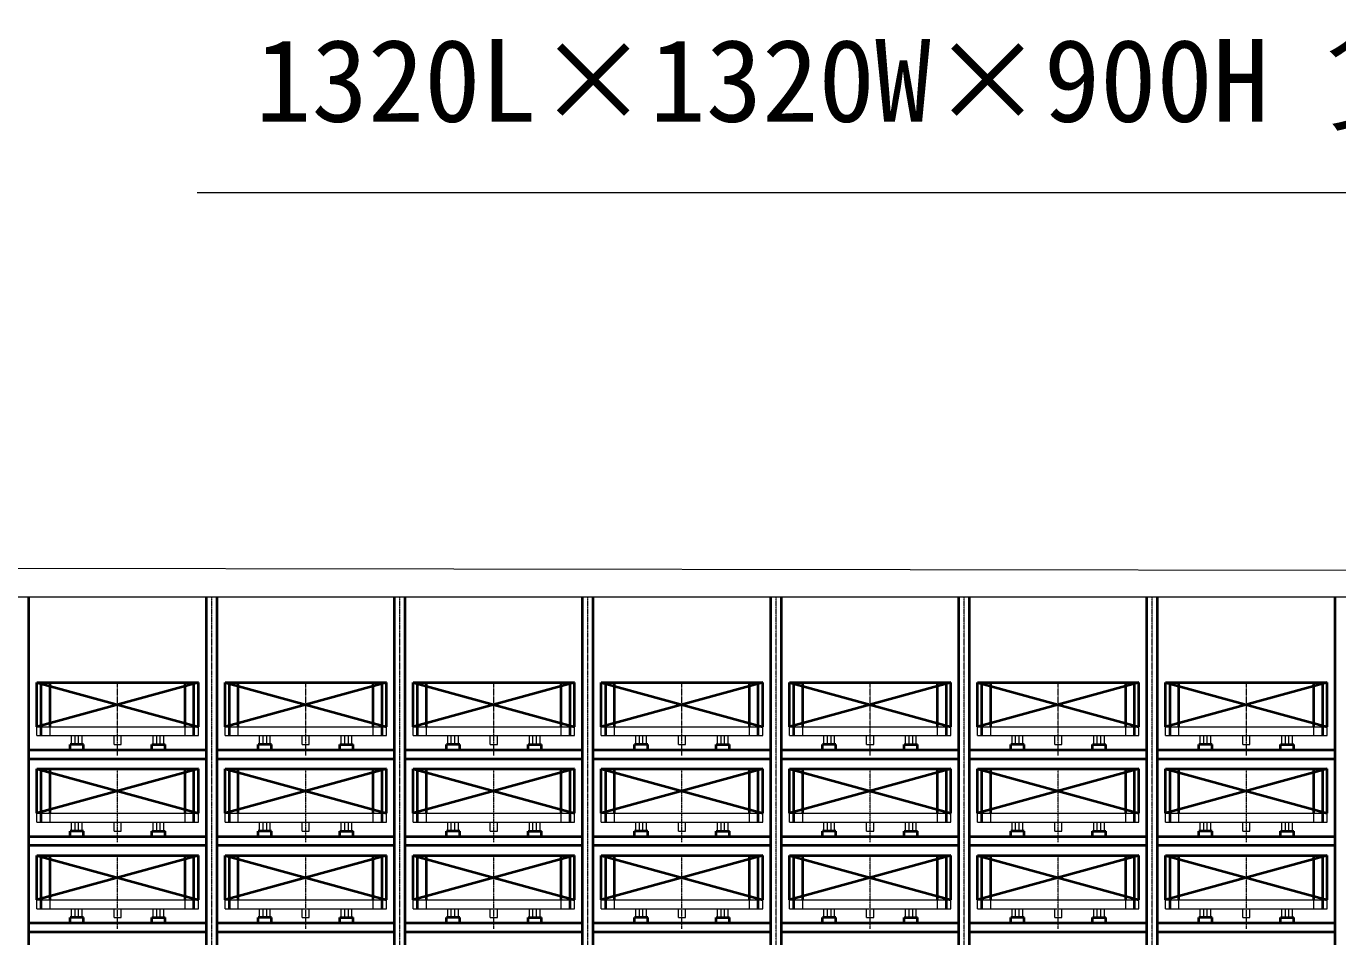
# Model space of a CAD drawing. Header units: millimetres. Extents: x -67280 to 67280, y -47520 to 47520.
# Drawn here: x -28468 to -13688, y 15019 to 25278 of the extents above; entities that cross this region are included whole.
import ezdxf

# ---------------------------------------------------------------- set-up
doc = ezdxf.new("R2010")
doc.units = ezdxf.units.MM
doc.linetypes.add('点画线', pattern=[18, 12, -2, 2, -2])
for name, color, linetype, lineweight in [('ACADCAXA细实线层', 3, 'Continuous', 18), ('EB0', 7, 'Continuous', 35), ('中心线层', 1, '点画线', 18), ('尺寸线层', 4, 'Continuous', 18), ('细实线层', 3, 'Continuous', 18)]:
    doc.layers.add(name, color=color, linetype=linetype, lineweight=lineweight)

msp = doc.modelspace()

# ---------------------------------------------------------------- linework, layer by layer
at = {"layer": 'ACADCAXA细实线层', "color": 2, "linetype": 'Continuous', "lineweight": 18}
for p, q in [((-28347.969, 17384.786), (-26527.969, 17384.786)), ((-26227.969, 17384.786), (-24407.969, 17384.786)), ((-24107.969, 17384.786), (-22287.969, 17384.786)), ((-21987.969, 17384.786), (-20167.969, 17384.786)), ((-19867.969, 17384.786), (-18047.969, 17384.786)), ((-17747.969, 17384.786), (-15927.969, 17384.786)), ((-15627.969, 17384.786), (-13807.969, 17384.786)), ((-28347.969, 17284.786), (-26527.969, 17284.786)), ((-27957.969, 17184.786), (-27957.969, 17284.786)), ((-27957.969, 17184.786), (-27877.969, 17184.786)), ((-27877.969, 17184.786), (-27877.969, 17284.786)), ((-27477.969, 17184.786), (-27477.969, 17284.786)), ((-27477.969, 17184.786), (-27397.969, 17184.786)), ((-27397.969, 17184.786), (-27397.969, 17284.786)), ((-26997.969, 17184.786), (-26997.969, 17284.786)), ((-26997.969, 17184.786), (-26917.969, 17184.786)), ((-26917.969, 17184.786), (-26917.969, 17284.786)), ((-26227.969, 17284.786), (-24407.969, 17284.786)), ((-25837.969, 17184.786), (-25837.969, 17284.786)), ((-25837.969, 17184.786), (-25757.969, 17184.786)), ((-25757.969, 17184.786), (-25757.969, 17284.786)), ((-25357.969, 17184.786), (-25357.969, 17284.786)), ((-25357.969, 17184.786), (-25277.969, 17184.786)), ((-25277.969, 17184.786), (-25277.969, 17284.786)), ((-24877.969, 17184.786), (-24877.969, 17284.786)), ((-24877.969, 17184.786), (-24797.969, 17184.786)), ((-24797.969, 17184.786), (-24797.969, 17284.786)), ((-24107.969, 17284.786), (-22287.969, 17284.786)), ((-23717.969, 17184.786), (-23717.969, 17284.786)), ((-23717.969, 17184.786), (-23637.969, 17184.786)), ((-23637.969, 17184.786), (-23637.969, 17284.786)), ((-23237.969, 17184.786), (-23237.969, 17284.786)), ((-23237.969, 17184.786), (-23157.969, 17184.786)), ((-23157.969, 17184.786), (-23157.969, 17284.786)), ((-22757.969, 17184.786), (-22757.969, 17284.786)), ((-22757.969, 17184.786), (-22677.969, 17184.786)), ((-22677.969, 17184.786), (-22677.969, 17284.786)), ((-21987.969, 17284.786), (-20167.969, 17284.786)), ((-21597.969, 17184.786), (-21597.969, 17284.786)), ((-21597.969, 17184.786), (-21517.969, 17184.786)), ((-21517.969, 17184.786), (-21517.969, 17284.786)), ((-21117.969, 17184.786), (-21117.969, 17284.786)), ((-21117.969, 17184.786), (-21037.969, 17184.786)), ((-21037.969, 17184.786), (-21037.969, 17284.786)), ((-20637.969, 17184.786), (-20637.969, 17284.786)), ((-20637.969, 17184.786), (-20557.969, 17184.786)), ((-20557.969, 17184.786), (-20557.969, 17284.786)), ((-19867.969, 17284.786), (-18047.969, 17284.786)), ((-19477.969, 17184.786), (-19477.969, 17284.786)), ((-19477.969, 17184.786), (-19397.969, 17184.786)), ((-19397.969, 17184.786), (-19397.969, 17284.786)), ((-18997.969, 17184.786), (-18997.969, 17284.786)), ((-18997.969, 17184.786), (-18917.969, 17184.786)), ((-18917.969, 17184.786), (-18917.969, 17284.786)), ((-18517.969, 17184.786), (-18517.969, 17284.786)), ((-18517.969, 17184.786), (-18437.969, 17184.786)), ((-18437.969, 17184.786), (-18437.969, 17284.786)), ((-17747.969, 17284.786), (-15927.969, 17284.786)), ((-17357.969, 17184.786), (-17357.969, 17284.786)), ((-17357.969, 17184.786), (-17277.969, 17184.786)), ((-17277.969, 17184.786), (-17277.969, 17284.786)), ((-16877.969, 17184.786), (-16877.969, 17284.786)), ((-16877.969, 17184.786), (-16797.969, 17184.786)), ((-16797.969, 17184.786), (-16797.969, 17284.786)), ((-16397.969, 17184.786), (-16397.969, 17284.786)), ((-16397.969, 17184.786), (-16317.969, 17184.786)), ((-16317.969, 17184.786), (-16317.969, 17284.786)), ((-15627.969, 17284.786), (-13807.969, 17284.786)), ((-15237.969, 17184.786), (-15237.969, 17284.786)), ((-15237.969, 17184.786), (-15157.969, 17184.786)), ((-15157.969, 17184.786), (-15157.969, 17284.786)), ((-14757.969, 17184.786), (-14757.969, 17284.786)), ((-14757.969, 17184.786), (-14677.969, 17184.786)), ((-14677.969, 17184.786), (-14677.969, 17284.786)), ((-14277.969, 17184.786), (-14277.969, 17284.786)), ((-14277.969, 17184.786), (-14197.969, 17184.786)), ((-14197.969, 17184.786), (-14197.969, 17284.786)), ((-28347.969, 16409.786), (-26527.969, 16409.786)), ((-26227.969, 16409.786), (-24407.969, 16409.786)), ((-24107.969, 16409.786), (-22287.969, 16409.786)), ((-21987.969, 16409.786), (-20167.969, 16409.786)), ((-19867.969, 16409.786), (-18047.969, 16409.786)), ((-17747.969, 16409.786), (-15927.969, 16409.786)), ((-15627.969, 16409.786), (-13807.969, 16409.786)), ((-28347.969, 16309.786), (-26527.969, 16309.786)), ((-27957.969, 16209.786), (-27957.969, 16309.786)), ((-27877.969, 16209.786), (-27877.969, 16309.786)), ((-27477.969, 16209.786), (-27477.969, 16309.786)), ((-27397.969, 16209.786), (-27397.969, 16309.786)), ((-26997.969, 16209.786), (-26997.969, 16309.786)), ((-26917.969, 16209.786), (-26917.969, 16309.786)), ((-26227.969, 16309.786), (-24407.969, 16309.786)), ((-25837.969, 16209.786), (-25837.969, 16309.786)), ((-25757.969, 16209.786), (-25757.969, 16309.786)), ((-25357.969, 16209.786), (-25357.969, 16309.786)), ((-25277.969, 16209.786), (-25277.969, 16309.786)), ((-24877.969, 16209.786), (-24877.969, 16309.786)), ((-24797.969, 16209.786), (-24797.969, 16309.786)), ((-24107.969, 16309.786), (-22287.969, 16309.786)), ((-23717.969, 16209.786), (-23717.969, 16309.786)), ((-23637.969, 16209.786), (-23637.969, 16309.786)), ((-23237.969, 16209.786), (-23237.969, 16309.786)), ((-23157.969, 16209.786), (-23157.969, 16309.786)), ((-22757.969, 16209.786), (-22757.969, 16309.786)), ((-22677.969, 16209.786), (-22677.969, 16309.786)), ((-21987.969, 16309.786), (-20167.969, 16309.786)), ((-21597.969, 16209.786), (-21597.969, 16309.786)), ((-21517.969, 16209.786), (-21517.969, 16309.786)), ((-21117.969, 16209.786), (-21117.969, 16309.786)), ((-21037.969, 16209.786), (-21037.969, 16309.786)), ((-20637.969, 16209.786), (-20637.969, 16309.786)), ((-20557.969, 16209.786), (-20557.969, 16309.786)), ((-19867.969, 16309.786), (-18047.969, 16309.786)), ((-19477.969, 16209.786), (-19477.969, 16309.786)), ((-19397.969, 16209.786), (-19397.969, 16309.786)), ((-18997.969, 16209.786), (-18997.969, 16309.786)), ((-18917.969, 16209.786), (-18917.969, 16309.786)), ((-18517.969, 16209.786), (-18517.969, 16309.786)), ((-18437.969, 16209.786), (-18437.969, 16309.786)), ((-17747.969, 16309.786), (-15927.969, 16309.786)), ((-17357.969, 16209.786), (-17357.969, 16309.786)), ((-17277.969, 16209.786), (-17277.969, 16309.786)), ((-16877.969, 16209.786), (-16877.969, 16309.786)), ((-16797.969, 16209.786), (-16797.969, 16309.786)), ((-16397.969, 16209.786), (-16397.969, 16309.786)), ((-16317.969, 16209.786), (-16317.969, 16309.786)), ((-15627.969, 16309.786), (-13807.969, 16309.786)), ((-15237.969, 16209.786), (-15237.969, 16309.786)), ((-15157.969, 16209.786), (-15157.969, 16309.786)), ((-14757.969, 16209.786), (-14757.969, 16309.786)), ((-14677.969, 16209.786), (-14677.969, 16309.786)), ((-14277.969, 16209.786), (-14277.969, 16309.786)), ((-14197.969, 16209.786), (-14197.969, 16309.786)), ((-27957.969, 16209.786), (-27877.969, 16209.786)), ((-27477.969, 16209.786), (-27397.969, 16209.786)), ((-26997.969, 16209.786), (-26917.969, 16209.786)), ((-25837.969, 16209.786), (-25757.969, 16209.786)), ((-25357.969, 16209.786), (-25277.969, 16209.786)), ((-24877.969, 16209.786), (-24797.969, 16209.786)), ((-23717.969, 16209.786), (-23637.969, 16209.786)), ((-23237.969, 16209.786), (-23157.969, 16209.786)), ((-22757.969, 16209.786), (-22677.969, 16209.786)), ((-21597.969, 16209.786), (-21517.969, 16209.786)), ((-21117.969, 16209.786), (-21037.969, 16209.786)), ((-20637.969, 16209.786), (-20557.969, 16209.786)), ((-19477.969, 16209.786), (-19397.969, 16209.786)), ((-18997.969, 16209.786), (-18917.969, 16209.786)), ((-18517.969, 16209.786), (-18437.969, 16209.786)), ((-17357.969, 16209.786), (-17277.969, 16209.786)), ((-16877.969, 16209.786), (-16797.969, 16209.786)), ((-16397.969, 16209.786), (-16317.969, 16209.786)), ((-15237.969, 16209.786), (-15157.969, 16209.786)), ((-14757.969, 16209.786), (-14677.969, 16209.786)), ((-14277.969, 16209.786), (-14197.969, 16209.786)), ((-28347.969, 15434.786), (-26527.969, 15434.786)), ((-26227.969, 15434.786), (-24407.969, 15434.786)), ((-24107.969, 15434.786), (-22287.969, 15434.786)), ((-21987.969, 15434.786), (-20167.969, 15434.786)), ((-19867.969, 15434.786), (-18047.969, 15434.786)), ((-17747.969, 15434.786), (-15927.969, 15434.786)), ((-15627.969, 15434.786), (-13807.969, 15434.786)), ((-28347.969, 15334.786), (-26527.969, 15334.786)), ((-27957.969, 15234.786), (-27957.969, 15334.786)), ((-27957.969, 15234.786), (-27877.969, 15234.786)), ((-27877.969, 15234.786), (-27877.969, 15334.786)), ((-27477.969, 15234.786), (-27477.969, 15334.786)), ((-27477.969, 15234.786), (-27397.969, 15234.786)), ((-27397.969, 15234.786), (-27397.969, 15334.786)), ((-26997.969, 15234.786), (-26997.969, 15334.786)), ((-26997.969, 15234.786), (-26917.969, 15234.786)), ((-26917.969, 15234.786), (-26917.969, 15334.786)), ((-26227.969, 15334.786), (-24407.969, 15334.786)), ((-25837.969, 15234.786), (-25837.969, 15334.786)), ((-25837.969, 15234.786), (-25757.969, 15234.786)), ((-25757.969, 15234.786), (-25757.969, 15334.786)), ((-25357.969, 15234.786), (-25357.969, 15334.786)), ((-25357.969, 15234.786), (-25277.969, 15234.786)), ((-25277.969, 15234.786), (-25277.969, 15334.786)), ((-24877.969, 15234.786), (-24877.969, 15334.786)), ((-24877.969, 15234.786), (-24797.969, 15234.786)), ((-24797.969, 15234.786), (-24797.969, 15334.786)), ((-24107.969, 15334.786), (-22287.969, 15334.786)), ((-23717.969, 15234.786), (-23717.969, 15334.786)), ((-23717.969, 15234.786), (-23637.969, 15234.786)), ((-23637.969, 15234.786), (-23637.969, 15334.786)), ((-23237.969, 15234.786), (-23237.969, 15334.786)), ((-23237.969, 15234.786), (-23157.969, 15234.786)), ((-23157.969, 15234.786), (-23157.969, 15334.786)), ((-22757.969, 15234.786), (-22757.969, 15334.786)), ((-22757.969, 15234.786), (-22677.969, 15234.786)), ((-22677.969, 15234.786), (-22677.969, 15334.786)), ((-21987.969, 15334.786), (-20167.969, 15334.786)), ((-21597.969, 15234.786), (-21597.969, 15334.786)), ((-21597.969, 15234.786), (-21517.969, 15234.786)), ((-21517.969, 15234.786), (-21517.969, 15334.786)), ((-21117.969, 15234.786), (-21117.969, 15334.786)), ((-21117.969, 15234.786), (-21037.969, 15234.786)), ((-21037.969, 15234.786), (-21037.969, 15334.786)), ((-20637.969, 15234.786), (-20637.969, 15334.786)), ((-20637.969, 15234.786), (-20557.969, 15234.786)), ((-20557.969, 15234.786), (-20557.969, 15334.786)), ((-19867.969, 15334.786), (-18047.969, 15334.786)), ((-19477.969, 15234.786), (-19477.969, 15334.786)), ((-19477.969, 15234.786), (-19397.969, 15234.786)), ((-19397.969, 15234.786), (-19397.969, 15334.786)), ((-18997.969, 15234.786), (-18997.969, 15334.786)), ((-18997.969, 15234.786), (-18917.969, 15234.786)), ((-18917.969, 15234.786), (-18917.969, 15334.786)), ((-18517.969, 15234.786), (-18517.969, 15334.786)), ((-18517.969, 15234.786), (-18437.969, 15234.786)), ((-18437.969, 15234.786), (-18437.969, 15334.786)), ((-17747.969, 15334.786), (-15927.969, 15334.786)), ((-17357.969, 15234.786), (-17357.969, 15334.786)), ((-17357.969, 15234.786), (-17277.969, 15234.786)), ((-17277.969, 15234.786), (-17277.969, 15334.786)), ((-16877.969, 15234.786), (-16877.969, 15334.786)), ((-16877.969, 15234.786), (-16797.969, 15234.786)), ((-16797.969, 15234.786), (-16797.969, 15334.786)), ((-16397.969, 15234.786), (-16397.969, 15334.786)), ((-16397.969, 15234.786), (-16317.969, 15234.786)), ((-16317.969, 15234.786), (-16317.969, 15334.786)), ((-15627.969, 15334.786), (-13807.969, 15334.786)), ((-15237.969, 15234.786), (-15237.969, 15334.786)), ((-15237.969, 15234.786), (-15157.969, 15234.786)), ((-15157.969, 15234.786), (-15157.969, 15334.786)), ((-14757.969, 15234.786), (-14757.969, 15334.786)), ((-14757.969, 15234.786), (-14677.969, 15234.786)), ((-14677.969, 15234.786), (-14677.969, 15334.786)), ((-14277.969, 15234.786), (-14277.969, 15334.786)), ((-14277.969, 15234.786), (-14197.969, 15234.786)), ((-14197.969, 15234.786), (-14197.969, 15334.786))]:
    msp.add_line(p, q, dxfattribs=at)
at = {"layer": 'EB0'}
for p, q in [((-28437.969, 7599.786), (-28437.969, 18849.786)), ((-26437.969, 7599.786), (-26437.969, 18849.786)), ((-26317.969, 7599.786), (-26317.969, 18849.786)), ((-24317.969, 7599.786), (-24317.969, 18849.786)), ((-24197.969, 7599.786), (-24197.969, 18849.786)), ((-22197.969, 7599.786), (-22197.969, 18849.786)), ((-22077.969, 7599.786), (-22077.969, 18849.786)), ((-20077.969, 7599.786), (-20077.969, 18849.786)), ((-19957.969, 7599.786), (-19957.969, 18849.786)), ((-17957.969, 7599.786), (-17957.969, 18849.786)), ((-17837.969, 7599.786), (-17837.969, 18849.786)), ((-15837.969, 7599.786), (-15837.969, 18849.786)), ((-15717.969, 7599.786), (-15717.969, 18849.786)), ((-13717.969, 7599.786), (-13717.969, 18849.786)), ((-27972.969, 17124.786), (-27972.969, 17184.786)), ((-27822.969, 17184.786), (-27972.969, 17184.786)), ((-27822.969, 17124.786), (-27822.969, 17184.786)), ((-27052.969, 17184.786), (-26902.969, 17184.786)), ((-27052.969, 17124.786), (-27052.969, 17184.786)), ((-26902.969, 17124.786), (-26902.969, 17184.786)), ((-25852.969, 17124.786), (-25852.969, 17184.786)), ((-25702.969, 17184.786), (-25852.969, 17184.786)), ((-25702.969, 17124.786), (-25702.969, 17184.786)), ((-24932.969, 17184.786), (-24782.969, 17184.786)), ((-24932.969, 17124.786), (-24932.969, 17184.786)), ((-24782.969, 17124.786), (-24782.969, 17184.786)), ((-23732.969, 17124.786), (-23732.969, 17184.786)), ((-23582.969, 17184.786), (-23732.969, 17184.786)), ((-23582.969, 17124.786), (-23582.969, 17184.786)), ((-22812.969, 17184.786), (-22662.969, 17184.786)), ((-22812.969, 17124.786), (-22812.969, 17184.786)), ((-22662.969, 17124.786), (-22662.969, 17184.786)), ((-21612.969, 17124.786), (-21612.969, 17184.786)), ((-21462.969, 17184.786), (-21612.969, 17184.786)), ((-21462.969, 17124.786), (-21462.969, 17184.786)), ((-20692.969, 17184.786), (-20542.969, 17184.786)), ((-20692.969, 17124.786), (-20692.969, 17184.786)), ((-20542.969, 17124.786), (-20542.969, 17184.786)), ((-19492.969, 17124.786), (-19492.969, 17184.786)), ((-19342.969, 17184.786), (-19492.969, 17184.786)), ((-19342.969, 17124.786), (-19342.969, 17184.786)), ((-18572.969, 17184.786), (-18422.969, 17184.786)), ((-18572.969, 17124.786), (-18572.969, 17184.786)), ((-18422.969, 17124.786), (-18422.969, 17184.786)), ((-17372.969, 17124.786), (-17372.969, 17184.786)), ((-17222.969, 17184.786), (-17372.969, 17184.786)), ((-17222.969, 17124.786), (-17222.969, 17184.786)), ((-16452.969, 17184.786), (-16302.969, 17184.786)), ((-16452.969, 17124.786), (-16452.969, 17184.786)), ((-16302.969, 17124.786), (-16302.969, 17184.786)), ((-15252.969, 17124.786), (-15252.969, 17184.786)), ((-15102.969, 17184.786), (-15252.969, 17184.786)), ((-15102.969, 17124.786), (-15102.969, 17184.786)), ((-14332.969, 17184.786), (-14182.969, 17184.786)), ((-14332.969, 17124.786), (-14332.969, 17184.786)), ((-14182.969, 17124.786), (-14182.969, 17184.786)), ((-28437.969, 17124.786), (-26437.969, 17124.786)), ((-28437.969, 17024.786), (-26437.969, 17024.786)), ((-28197.969, 17124.786), (-26437.969, 17124.786)), ((-28197.969, 17024.786), (-26437.969, 17024.786)), ((-26317.969, 17124.786), (-24317.969, 17124.786)), ((-26317.969, 17024.786), (-24317.969, 17024.786)), ((-26077.969, 17124.786), (-24317.969, 17124.786)), ((-26077.969, 17024.786), (-24317.969, 17024.786)), ((-24197.969, 17124.786), (-22197.969, 17124.786)), ((-24197.969, 17024.786), (-22197.969, 17024.786)), ((-23957.969, 17124.786), (-22197.969, 17124.786)), ((-23957.969, 17024.786), (-22197.969, 17024.786)), ((-22077.969, 17124.786), (-20077.969, 17124.786)), ((-22077.969, 17024.786), (-20077.969, 17024.786)), ((-21837.969, 17124.786), (-20077.969, 17124.786)), ((-21837.969, 17024.786), (-20077.969, 17024.786)), ((-19957.969, 17124.786), (-17957.969, 17124.786)), ((-19957.969, 17024.786), (-17957.969, 17024.786)), ((-19717.969, 17124.786), (-17957.969, 17124.786)), ((-19717.969, 17024.786), (-17957.969, 17024.786)), ((-17837.969, 17124.786), (-15837.969, 17124.786)), ((-17837.969, 17024.786), (-15837.969, 17024.786)), ((-17597.969, 17124.786), (-15837.969, 17124.786)), ((-17597.969, 17024.786), (-15837.969, 17024.786)), ((-15717.969, 17124.786), (-13717.969, 17124.786)), ((-15717.969, 17024.786), (-13717.969, 17024.786)), ((-15477.969, 17124.786), (-13717.969, 17124.786)), ((-15477.969, 17024.786), (-13717.969, 17024.786)), ((-28437.969, 16149.786), (-26437.969, 16149.786)), ((-28197.969, 16149.786), (-26437.969, 16149.786)), ((-27972.969, 16149.786), (-27972.969, 16209.786)), ((-27822.969, 16209.786), (-27972.969, 16209.786)), ((-27822.969, 16149.786), (-27822.969, 16209.786)), ((-27052.969, 16209.786), (-26902.969, 16209.786)), ((-27052.969, 16149.786), (-27052.969, 16209.786)), ((-26902.969, 16149.786), (-26902.969, 16209.786)), ((-26317.969, 16149.786), (-24317.969, 16149.786)), ((-26077.969, 16149.786), (-24317.969, 16149.786)), ((-25852.969, 16149.786), (-25852.969, 16209.786)), ((-25702.969, 16209.786), (-25852.969, 16209.786)), ((-25702.969, 16149.786), (-25702.969, 16209.786)), ((-24932.969, 16209.786), (-24782.969, 16209.786)), ((-24932.969, 16149.786), (-24932.969, 16209.786)), ((-24782.969, 16149.786), (-24782.969, 16209.786)), ((-24197.969, 16149.786), (-22197.969, 16149.786)), ((-23957.969, 16149.786), (-22197.969, 16149.786)), ((-23732.969, 16149.786), (-23732.969, 16209.786)), ((-23582.969, 16209.786), (-23732.969, 16209.786)), ((-23582.969, 16149.786), (-23582.969, 16209.786)), ((-22812.969, 16209.786), (-22662.969, 16209.786)), ((-22812.969, 16149.786), (-22812.969, 16209.786)), ((-22662.969, 16149.786), (-22662.969, 16209.786)), ((-22077.969, 16149.786), (-20077.969, 16149.786)), ((-21837.969, 16149.786), (-20077.969, 16149.786)), ((-21612.969, 16149.786), (-21612.969, 16209.786)), ((-21462.969, 16209.786), (-21612.969, 16209.786)), ((-21462.969, 16149.786), (-21462.969, 16209.786)), ((-20692.969, 16209.786), (-20542.969, 16209.786)), ((-20692.969, 16149.786), (-20692.969, 16209.786)), ((-20542.969, 16149.786), (-20542.969, 16209.786)), ((-19957.969, 16149.786), (-17957.969, 16149.786)), ((-19717.969, 16149.786), (-17957.969, 16149.786)), ((-19492.969, 16149.786), (-19492.969, 16209.786)), ((-19342.969, 16209.786), (-19492.969, 16209.786)), ((-19342.969, 16149.786), (-19342.969, 16209.786)), ((-18572.969, 16209.786), (-18422.969, 16209.786)), ((-18572.969, 16149.786), (-18572.969, 16209.786)), ((-18422.969, 16149.786), (-18422.969, 16209.786)), ((-17837.969, 16149.786), (-15837.969, 16149.786)), ((-17597.969, 16149.786), (-15837.969, 16149.786)), ((-17372.969, 16149.786), (-17372.969, 16209.786)), ((-17222.969, 16209.786), (-17372.969, 16209.786)), ((-17222.969, 16149.786), (-17222.969, 16209.786)), ((-16452.969, 16209.786), (-16302.969, 16209.786)), ((-16452.969, 16149.786), (-16452.969, 16209.786)), ((-16302.969, 16149.786), (-16302.969, 16209.786)), ((-15717.969, 16149.786), (-13717.969, 16149.786)), ((-15477.969, 16149.786), (-13717.969, 16149.786)), ((-15252.969, 16149.786), (-15252.969, 16209.786)), ((-15102.969, 16209.786), (-15252.969, 16209.786)), ((-15102.969, 16149.786), (-15102.969, 16209.786)), ((-14332.969, 16209.786), (-14182.969, 16209.786)), ((-14332.969, 16149.786), (-14332.969, 16209.786)), ((-14182.969, 16149.786), (-14182.969, 16209.786)), ((-28437.969, 16049.786), (-26437.969, 16049.786)), ((-28197.969, 16049.786), (-26437.969, 16049.786)), ((-26317.969, 16049.786), (-24317.969, 16049.786)), ((-26077.969, 16049.786), (-24317.969, 16049.786)), ((-24197.969, 16049.786), (-22197.969, 16049.786)), ((-23957.969, 16049.786), (-22197.969, 16049.786)), ((-22077.969, 16049.786), (-20077.969, 16049.786)), ((-21837.969, 16049.786), (-20077.969, 16049.786)), ((-19957.969, 16049.786), (-17957.969, 16049.786)), ((-19717.969, 16049.786), (-17957.969, 16049.786)), ((-17837.969, 16049.786), (-15837.969, 16049.786)), ((-17597.969, 16049.786), (-15837.969, 16049.786)), ((-15717.969, 16049.786), (-13717.969, 16049.786)), ((-15477.969, 16049.786), (-13717.969, 16049.786)), ((-27972.969, 15174.786), (-27972.969, 15234.786)), ((-27822.969, 15234.786), (-27972.969, 15234.786)), ((-27822.969, 15174.786), (-27822.969, 15234.786)), ((-27052.969, 15234.786), (-26902.969, 15234.786)), ((-27052.969, 15174.786), (-27052.969, 15234.786)), ((-26902.969, 15174.786), (-26902.969, 15234.786)), ((-25852.969, 15174.786), (-25852.969, 15234.786)), ((-25702.969, 15234.786), (-25852.969, 15234.786)), ((-25702.969, 15174.786), (-25702.969, 15234.786)), ((-24932.969, 15234.786), (-24782.969, 15234.786)), ((-24932.969, 15174.786), (-24932.969, 15234.786)), ((-24782.969, 15174.786), (-24782.969, 15234.786)), ((-23732.969, 15174.786), (-23732.969, 15234.786)), ((-23582.969, 15234.786), (-23732.969, 15234.786)), ((-23582.969, 15174.786), (-23582.969, 15234.786)), ((-22812.969, 15234.786), (-22662.969, 15234.786)), ((-22812.969, 15174.786), (-22812.969, 15234.786)), ((-22662.969, 15174.786), (-22662.969, 15234.786)), ((-21612.969, 15174.786), (-21612.969, 15234.786)), ((-21462.969, 15234.786), (-21612.969, 15234.786)), ((-21462.969, 15174.786), (-21462.969, 15234.786)), ((-20692.969, 15234.786), (-20542.969, 15234.786)), ((-20692.969, 15174.786), (-20692.969, 15234.786)), ((-20542.969, 15174.786), (-20542.969, 15234.786)), ((-19492.969, 15174.786), (-19492.969, 15234.786)), ((-19342.969, 15234.786), (-19492.969, 15234.786)), ((-19342.969, 15174.786), (-19342.969, 15234.786)), ((-18572.969, 15234.786), (-18422.969, 15234.786)), ((-18572.969, 15174.786), (-18572.969, 15234.786)), ((-18422.969, 15174.786), (-18422.969, 15234.786)), ((-17372.969, 15174.786), (-17372.969, 15234.786)), ((-17222.969, 15234.786), (-17372.969, 15234.786)), ((-17222.969, 15174.786), (-17222.969, 15234.786)), ((-16452.969, 15234.786), (-16302.969, 15234.786)), ((-16452.969, 15174.786), (-16452.969, 15234.786)), ((-16302.969, 15174.786), (-16302.969, 15234.786)), ((-15252.969, 15174.786), (-15252.969, 15234.786)), ((-15102.969, 15234.786), (-15252.969, 15234.786)), ((-15102.969, 15174.786), (-15102.969, 15234.786)), ((-14332.969, 15234.786), (-14182.969, 15234.786)), ((-14332.969, 15174.786), (-14332.969, 15234.786)), ((-14182.969, 15174.786), (-14182.969, 15234.786)), ((-28437.969, 15174.786), (-26437.969, 15174.786)), ((-28197.969, 15174.786), (-26437.969, 15174.786)), ((-26317.969, 15174.786), (-24317.969, 15174.786)), ((-26077.969, 15174.786), (-24317.969, 15174.786)), ((-24197.969, 15174.786), (-22197.969, 15174.786)), ((-23957.969, 15174.786), (-22197.969, 15174.786)), ((-22077.969, 15174.786), (-20077.969, 15174.786)), ((-21837.969, 15174.786), (-20077.969, 15174.786)), ((-19957.969, 15174.786), (-17957.969, 15174.786)), ((-19717.969, 15174.786), (-17957.969, 15174.786)), ((-17837.969, 15174.786), (-15837.969, 15174.786)), ((-17597.969, 15174.786), (-15837.969, 15174.786)), ((-15717.969, 15174.786), (-13717.969, 15174.786)), ((-15477.969, 15174.786), (-13717.969, 15174.786)), ((-28437.969, 15074.786), (-26437.969, 15074.786)), ((-28197.969, 15074.786), (-26437.969, 15074.786)), ((-26317.969, 15074.786), (-24317.969, 15074.786)), ((-26077.969, 15074.786), (-24317.969, 15074.786)), ((-24197.969, 15074.786), (-22197.969, 15074.786)), ((-23957.969, 15074.786), (-22197.969, 15074.786)), ((-22077.969, 15074.786), (-20077.969, 15074.786)), ((-21837.969, 15074.786), (-20077.969, 15074.786)), ((-19957.969, 15074.786), (-17957.969, 15074.786)), ((-19717.969, 15074.786), (-17957.969, 15074.786)), ((-17837.969, 15074.786), (-15837.969, 15074.786)), ((-17597.969, 15074.786), (-15837.969, 15074.786)), ((-15717.969, 15074.786), (-13717.969, 15074.786)), ((-15477.969, 15074.786), (-13717.969, 15074.786))]:
    msp.add_line(p, q, dxfattribs=at)
at = {"layer": 'EB0', "color": 2}
for p, q in [((-28347.969, 17884.786), (-26527.969, 17384.786)), ((-28347.969, 17884.786), (-26527.969, 17884.786)), ((-26527.969, 17884.786), (-28347.969, 17384.786)), ((-28347.969, 17384.786), (-28347.969, 17884.786)), ((-26527.969, 17384.786), (-26527.969, 17884.786)), ((-26227.969, 17884.786), (-24407.969, 17384.786)), ((-26227.969, 17884.786), (-24407.969, 17884.786)), ((-24407.969, 17884.786), (-26227.969, 17384.786)), ((-26227.969, 17384.786), (-26227.969, 17884.786)), ((-24407.969, 17384.786), (-24407.969, 17884.786)), ((-24107.969, 17884.786), (-22287.969, 17384.786)), ((-24107.969, 17884.786), (-22287.969, 17884.786)), ((-22287.969, 17884.786), (-24107.969, 17384.786)), ((-24107.969, 17384.786), (-24107.969, 17884.786)), ((-22287.969, 17384.786), (-22287.969, 17884.786)), ((-21987.969, 17884.786), (-20167.969, 17384.786)), ((-21987.969, 17884.786), (-20167.969, 17884.786)), ((-20167.969, 17884.786), (-21987.969, 17384.786)), ((-21987.969, 17384.786), (-21987.969, 17884.786)), ((-20167.969, 17384.786), (-20167.969, 17884.786)), ((-19867.969, 17884.786), (-18047.969, 17384.786)), ((-19867.969, 17884.786), (-18047.969, 17884.786)), ((-18047.969, 17884.786), (-19867.969, 17384.786)), ((-19867.969, 17384.786), (-19867.969, 17884.786)), ((-18047.969, 17384.786), (-18047.969, 17884.786)), ((-17747.969, 17884.786), (-15927.969, 17384.786)), ((-17747.969, 17884.786), (-15927.969, 17884.786)), ((-15927.969, 17884.786), (-17747.969, 17384.786)), ((-17747.969, 17384.786), (-17747.969, 17884.786)), ((-15927.969, 17384.786), (-15927.969, 17884.786)), ((-15627.969, 17884.786), (-13807.969, 17384.786)), ((-15627.969, 17884.786), (-13807.969, 17884.786)), ((-13807.969, 17884.786), (-15627.969, 17384.786)), ((-15627.969, 17384.786), (-15627.969, 17884.786)), ((-13807.969, 17384.786), (-13807.969, 17884.786)), ((-28347.969, 16909.786), (-26527.969, 16909.786)), ((-26527.969, 16909.786), (-28347.969, 16409.786)), ((-28347.969, 16909.786), (-26527.969, 16409.786)), ((-28347.969, 16409.786), (-28347.969, 16909.786)), ((-26527.969, 16409.786), (-26527.969, 16909.786)), ((-26227.969, 16909.786), (-24407.969, 16909.786)), ((-24407.969, 16909.786), (-26227.969, 16409.786)), ((-26227.969, 16909.786), (-24407.969, 16409.786)), ((-26227.969, 16409.786), (-26227.969, 16909.786)), ((-24407.969, 16409.786), (-24407.969, 16909.786)), ((-24107.969, 16909.786), (-22287.969, 16909.786)), ((-22287.969, 16909.786), (-24107.969, 16409.786)), ((-24107.969, 16909.786), (-22287.969, 16409.786)), ((-24107.969, 16409.786), (-24107.969, 16909.786)), ((-22287.969, 16409.786), (-22287.969, 16909.786)), ((-21987.969, 16909.786), (-20167.969, 16909.786)), ((-20167.969, 16909.786), (-21987.969, 16409.786)), ((-21987.969, 16909.786), (-20167.969, 16409.786)), ((-21987.969, 16409.786), (-21987.969, 16909.786)), ((-20167.969, 16409.786), (-20167.969, 16909.786)), ((-19867.969, 16909.786), (-18047.969, 16909.786)), ((-18047.969, 16909.786), (-19867.969, 16409.786)), ((-19867.969, 16909.786), (-18047.969, 16409.786)), ((-19867.969, 16409.786), (-19867.969, 16909.786)), ((-18047.969, 16409.786), (-18047.969, 16909.786)), ((-17747.969, 16909.786), (-15927.969, 16909.786)), ((-15927.969, 16909.786), (-17747.969, 16409.786)), ((-17747.969, 16909.786), (-15927.969, 16409.786)), ((-17747.969, 16409.786), (-17747.969, 16909.786)), ((-15927.969, 16409.786), (-15927.969, 16909.786)), ((-15627.969, 16909.786), (-13807.969, 16909.786)), ((-13807.969, 16909.786), (-15627.969, 16409.786)), ((-15627.969, 16909.786), (-13807.969, 16409.786)), ((-15627.969, 16409.786), (-15627.969, 16909.786)), ((-13807.969, 16409.786), (-13807.969, 16909.786)), ((-28347.969, 15934.786), (-26527.969, 15934.786)), ((-26527.969, 15934.786), (-28347.969, 15434.786)), ((-28347.969, 15934.786), (-26527.969, 15434.786)), ((-28347.969, 15434.786), (-28347.969, 15934.786)), ((-26527.969, 15434.786), (-26527.969, 15934.786)), ((-26227.969, 15934.786), (-24407.969, 15934.786)), ((-24407.969, 15934.786), (-26227.969, 15434.786)), ((-26227.969, 15934.786), (-24407.969, 15434.786)), ((-26227.969, 15434.786), (-26227.969, 15934.786)), ((-24407.969, 15434.786), (-24407.969, 15934.786)), ((-24107.969, 15934.786), (-22287.969, 15934.786)), ((-22287.969, 15934.786), (-24107.969, 15434.786)), ((-24107.969, 15934.786), (-22287.969, 15434.786)), ((-24107.969, 15434.786), (-24107.969, 15934.786)), ((-22287.969, 15434.786), (-22287.969, 15934.786)), ((-21987.969, 15934.786), (-20167.969, 15934.786)), ((-20167.969, 15934.786), (-21987.969, 15434.786)), ((-21987.969, 15934.786), (-20167.969, 15434.786)), ((-21987.969, 15434.786), (-21987.969, 15934.786)), ((-20167.969, 15434.786), (-20167.969, 15934.786)), ((-19867.969, 15934.786), (-18047.969, 15934.786)), ((-18047.969, 15934.786), (-19867.969, 15434.786)), ((-19867.969, 15934.786), (-18047.969, 15434.786)), ((-19867.969, 15434.786), (-19867.969, 15934.786)), ((-18047.969, 15434.786), (-18047.969, 15934.786)), ((-17747.969, 15934.786), (-15927.969, 15934.786)), ((-15927.969, 15934.786), (-17747.969, 15434.786)), ((-17747.969, 15934.786), (-15927.969, 15434.786)), ((-17747.969, 15434.786), (-17747.969, 15934.786)), ((-15927.969, 15434.786), (-15927.969, 15934.786)), ((-15627.969, 15934.786), (-13807.969, 15934.786)), ((-13807.969, 15934.786), (-15627.969, 15434.786)), ((-15627.969, 15934.786), (-13807.969, 15434.786)), ((-15627.969, 15434.786), (-15627.969, 15934.786)), ((-13807.969, 15434.786), (-13807.969, 15934.786))]:
    msp.add_line(p, q, dxfattribs=at)
at = {"layer": 'EB0', "color": 4}
for p, q in [((-28297.969, 17384.786), (-28297.969, 17884.786)), ((-26577.969, 17384.786), (-26577.969, 17884.786)), ((-26177.969, 17384.786), (-26177.969, 17884.786)), ((-24457.969, 17384.786), (-24457.969, 17884.786)), ((-24057.969, 17384.786), (-24057.969, 17884.786)), ((-22337.969, 17384.786), (-22337.969, 17884.786)), ((-21937.969, 17384.786), (-21937.969, 17884.786)), ((-20217.969, 17384.786), (-20217.969, 17884.786)), ((-19817.969, 17384.786), (-19817.969, 17884.786)), ((-18097.969, 17384.786), (-18097.969, 17884.786)), ((-17697.969, 17384.786), (-17697.969, 17884.786)), ((-15977.969, 17384.786), (-15977.969, 17884.786)), ((-15577.969, 17384.786), (-15577.969, 17884.786)), ((-13857.969, 17384.786), (-13857.969, 17884.786)), ((-28297.969, 17284.786), (-28297.969, 17384.786)), ((-26577.969, 17284.786), (-26577.969, 17384.786)), ((-26177.969, 17284.786), (-26177.969, 17384.786)), ((-24457.969, 17284.786), (-24457.969, 17384.786)), ((-24057.969, 17284.786), (-24057.969, 17384.786)), ((-22337.969, 17284.786), (-22337.969, 17384.786)), ((-21937.969, 17284.786), (-21937.969, 17384.786)), ((-20217.969, 17284.786), (-20217.969, 17384.786)), ((-19817.969, 17284.786), (-19817.969, 17384.786)), ((-18097.969, 17284.786), (-18097.969, 17384.786)), ((-17697.969, 17284.786), (-17697.969, 17384.786)), ((-15977.969, 17284.786), (-15977.969, 17384.786)), ((-15577.969, 17284.786), (-15577.969, 17384.786)), ((-13857.969, 17284.786), (-13857.969, 17384.786)), ((-28297.969, 16409.786), (-28297.969, 16909.786)), ((-26577.969, 16409.786), (-26577.969, 16909.786)), ((-26177.969, 16409.786), (-26177.969, 16909.786)), ((-24457.969, 16409.786), (-24457.969, 16909.786)), ((-24057.969, 16409.786), (-24057.969, 16909.786)), ((-22337.969, 16409.786), (-22337.969, 16909.786)), ((-21937.969, 16409.786), (-21937.969, 16909.786)), ((-20217.969, 16409.786), (-20217.969, 16909.786)), ((-19817.969, 16409.786), (-19817.969, 16909.786)), ((-18097.969, 16409.786), (-18097.969, 16909.786)), ((-17697.969, 16409.786), (-17697.969, 16909.786)), ((-15977.969, 16409.786), (-15977.969, 16909.786)), ((-15577.969, 16409.786), (-15577.969, 16909.786)), ((-13857.969, 16409.786), (-13857.969, 16909.786)), ((-28297.969, 16309.786), (-28297.969, 16409.786)), ((-26577.969, 16309.786), (-26577.969, 16409.786)), ((-26177.969, 16309.786), (-26177.969, 16409.786)), ((-24457.969, 16309.786), (-24457.969, 16409.786)), ((-24057.969, 16309.786), (-24057.969, 16409.786)), ((-22337.969, 16309.786), (-22337.969, 16409.786)), ((-21937.969, 16309.786), (-21937.969, 16409.786)), ((-20217.969, 16309.786), (-20217.969, 16409.786)), ((-19817.969, 16309.786), (-19817.969, 16409.786)), ((-18097.969, 16309.786), (-18097.969, 16409.786)), ((-17697.969, 16309.786), (-17697.969, 16409.786)), ((-15977.969, 16309.786), (-15977.969, 16409.786)), ((-15577.969, 16309.786), (-15577.969, 16409.786)), ((-13857.969, 16309.786), (-13857.969, 16409.786)), ((-28297.969, 15434.786), (-28297.969, 15934.786)), ((-26577.969, 15434.786), (-26577.969, 15934.786)), ((-26177.969, 15434.786), (-26177.969, 15934.786)), ((-24457.969, 15434.786), (-24457.969, 15934.786)), ((-24057.969, 15434.786), (-24057.969, 15934.786)), ((-22337.969, 15434.786), (-22337.969, 15934.786)), ((-21937.969, 15434.786), (-21937.969, 15934.786)), ((-20217.969, 15434.786), (-20217.969, 15934.786)), ((-19817.969, 15434.786), (-19817.969, 15934.786)), ((-18097.969, 15434.786), (-18097.969, 15934.786)), ((-17697.969, 15434.786), (-17697.969, 15934.786)), ((-15977.969, 15434.786), (-15977.969, 15934.786)), ((-15577.969, 15434.786), (-15577.969, 15934.786)), ((-13857.969, 15434.786), (-13857.969, 15934.786)), ((-28297.969, 15334.786), (-28297.969, 15434.786)), ((-26577.969, 15334.786), (-26577.969, 15434.786)), ((-26177.969, 15334.786), (-26177.969, 15434.786)), ((-24457.969, 15334.786), (-24457.969, 15434.786)), ((-24057.969, 15334.786), (-24057.969, 15434.786)), ((-22337.969, 15334.786), (-22337.969, 15434.786)), ((-21937.969, 15334.786), (-21937.969, 15434.786)), ((-20217.969, 15334.786), (-20217.969, 15434.786)), ((-19817.969, 15334.786), (-19817.969, 15434.786)), ((-18097.969, 15334.786), (-18097.969, 15434.786)), ((-17697.969, 15334.786), (-17697.969, 15434.786)), ((-15977.969, 15334.786), (-15977.969, 15434.786)), ((-15577.969, 15334.786), (-15577.969, 15434.786)), ((-13857.969, 15334.786), (-13857.969, 15434.786))]:
    msp.add_line(p, q, dxfattribs=at)
at = {"layer": 'EB0', "color": 5}
for p, q in [((-28197.969, 17384.786), (-28197.969, 17884.786)), ((-26677.969, 17384.786), (-26677.969, 17884.786)), ((-26077.969, 17384.786), (-26077.969, 17884.786)), ((-24557.969, 17384.786), (-24557.969, 17884.786)), ((-23957.969, 17384.786), (-23957.969, 17884.786)), ((-22437.969, 17384.786), (-22437.969, 17884.786)), ((-21837.969, 17384.786), (-21837.969, 17884.786)), ((-20317.969, 17384.786), (-20317.969, 17884.786)), ((-19717.969, 17384.786), (-19717.969, 17884.786)), ((-18197.969, 17384.786), (-18197.969, 17884.786)), ((-17597.969, 17384.786), (-17597.969, 17884.786)), ((-16077.969, 17384.786), (-16077.969, 17884.786)), ((-15477.969, 17384.786), (-15477.969, 17884.786)), ((-13957.969, 17384.786), (-13957.969, 17884.786)), ((-28197.969, 16409.786), (-28197.969, 16909.786)), ((-26677.969, 16409.786), (-26677.969, 16909.786)), ((-26077.969, 16409.786), (-26077.969, 16909.786)), ((-24557.969, 16409.786), (-24557.969, 16909.786)), ((-23957.969, 16409.786), (-23957.969, 16909.786)), ((-22437.969, 16409.786), (-22437.969, 16909.786)), ((-21837.969, 16409.786), (-21837.969, 16909.786)), ((-20317.969, 16409.786), (-20317.969, 16909.786)), ((-19717.969, 16409.786), (-19717.969, 16909.786)), ((-18197.969, 16409.786), (-18197.969, 16909.786)), ((-17597.969, 16409.786), (-17597.969, 16909.786)), ((-16077.969, 16409.786), (-16077.969, 16909.786)), ((-15477.969, 16409.786), (-15477.969, 16909.786)), ((-13957.969, 16409.786), (-13957.969, 16909.786)), ((-28197.969, 15434.786), (-28197.969, 15934.786)), ((-26677.969, 15434.786), (-26677.969, 15934.786)), ((-26077.969, 15434.786), (-26077.969, 15934.786)), ((-24557.969, 15434.786), (-24557.969, 15934.786)), ((-23957.969, 15434.786), (-23957.969, 15934.786)), ((-22437.969, 15434.786), (-22437.969, 15934.786)), ((-21837.969, 15434.786), (-21837.969, 15934.786)), ((-20317.969, 15434.786), (-20317.969, 15934.786)), ((-19717.969, 15434.786), (-19717.969, 15934.786)), ((-18197.969, 15434.786), (-18197.969, 15934.786)), ((-17597.969, 15434.786), (-17597.969, 15934.786)), ((-16077.969, 15434.786), (-16077.969, 15934.786)), ((-15477.969, 15434.786), (-15477.969, 15934.786)), ((-13957.969, 15434.786), (-13957.969, 15934.786))]:
    msp.add_line(p, q, dxfattribs=at)
at = {"layer": '中心线层'}
for p, q in [((-26377.969, 7596.786), (-26377.969, 18852.786)), ((-24257.969, 7596.786), (-24257.969, 18852.786)), ((-22137.969, 7596.786), (-22137.969, 18852.786)), ((-20017.969, 7596.786), (-20017.969, 18852.786)), ((-17897.969, 7596.786), (-17897.969, 18852.786)), ((-15777.969, 7596.786), (-15777.969, 18852.786)), ((-27437.969, 17059.422), (-27437.969, 17887.786)), ((-25317.969, 17059.422), (-25317.969, 17887.786)), ((-23197.969, 17059.422), (-23197.969, 17887.786)), ((-21077.969, 17059.422), (-21077.969, 17887.786)), ((-18957.969, 17059.422), (-18957.969, 17887.786)), ((-16837.969, 17059.422), (-16837.969, 17887.786)), ((-14717.969, 17059.422), (-14717.969, 17887.786)), ((-27437.969, 16084.422), (-27437.969, 16912.786)), ((-25317.969, 16084.422), (-25317.969, 16912.786)), ((-23197.969, 16084.422), (-23197.969, 16912.786)), ((-21077.969, 16084.422), (-21077.969, 16912.786)), ((-18957.969, 16084.422), (-18957.969, 16912.786)), ((-16837.969, 16084.422), (-16837.969, 16912.786)), ((-14717.969, 16084.422), (-14717.969, 16912.786)), ((-27437.969, 15109.422), (-27437.969, 15937.786)), ((-25317.969, 15109.422), (-25317.969, 15937.786)), ((-23197.969, 15109.422), (-23197.969, 15937.786)), ((-21077.969, 15109.422), (-21077.969, 15937.786)), ((-18957.969, 15109.422), (-18957.969, 15937.786)), ((-16837.969, 15109.422), (-16837.969, 15937.786)), ((-14717.969, 15109.422), (-14717.969, 15937.786))]:
    msp.add_line(p, q, dxfattribs=at)
at = {"layer": '尺寸线层'}
for p, q in [((-26541.476, 23406.289), (-432.242, 23406.289)), ((-49637.969, 19199.786), (22162.031, 19099.786)), ((-45537.969, 18849.786), (20342.031, 18849.786)), ((-28437.969, 7599.786), (-28437.969, 18849.786)), ((-26437.969, 7599.786), (-26437.969, 18849.786)), ((-26317.969, 7599.786), (-26317.969, 18849.786)), ((-24317.969, 7599.786), (-24317.969, 18849.786)), ((-24197.969, 7599.786), (-24197.969, 18849.786)), ((-22197.969, 7599.786), (-22197.969, 18849.786)), ((-22077.969, 7599.786), (-22077.969, 18849.786)), ((-20077.969, 7599.786), (-20077.969, 18849.786)), ((-19957.969, 7599.786), (-19957.969, 18849.786)), ((-17957.969, 7599.786), (-17957.969, 18849.786)), ((-17837.969, 7599.786), (-17837.969, 18849.786)), ((-15837.969, 7599.786), (-15837.969, 18849.786)), ((-15717.969, 7599.786), (-15717.969, 18849.786)), ((-13717.969, 7599.786), (-13717.969, 18849.786)), ((-27917.969, 17184.786), (-27917.969, 17284.786)), ((-27837.969, 17184.786), (-27837.969, 17284.786)), ((-27037.969, 17184.786), (-27037.969, 17284.786)), ((-26957.969, 17184.786), (-26957.969, 17284.786)), ((-25797.969, 17184.786), (-25797.969, 17284.786)), ((-25717.969, 17184.786), (-25717.969, 17284.786)), ((-24917.969, 17184.786), (-24917.969, 17284.786)), ((-24837.969, 17184.786), (-24837.969, 17284.786)), ((-23677.969, 17184.786), (-23677.969, 17284.786)), ((-23597.969, 17184.786), (-23597.969, 17284.786)), ((-22797.969, 17184.786), (-22797.969, 17284.786)), ((-22717.969, 17184.786), (-22717.969, 17284.786)), ((-21557.969, 17184.786), (-21557.969, 17284.786)), ((-21477.969, 17184.786), (-21477.969, 17284.786)), ((-20677.969, 17184.786), (-20677.969, 17284.786)), ((-20597.969, 17184.786), (-20597.969, 17284.786)), ((-19437.969, 17184.786), (-19437.969, 17284.786)), ((-19357.969, 17184.786), (-19357.969, 17284.786)), ((-18557.969, 17184.786), (-18557.969, 17284.786)), ((-18477.969, 17184.786), (-18477.969, 17284.786)), ((-17317.969, 17184.786), (-17317.969, 17284.786)), ((-17237.969, 17184.786), (-17237.969, 17284.786)), ((-16437.969, 17184.786), (-16437.969, 17284.786)), ((-16357.969, 17184.786), (-16357.969, 17284.786)), ((-15197.969, 17184.786), (-15197.969, 17284.786)), ((-15117.969, 17184.786), (-15117.969, 17284.786)), ((-14317.969, 17184.786), (-14317.969, 17284.786)), ((-14237.969, 17184.786), (-14237.969, 17284.786)), ((-27917.969, 16209.786), (-27917.969, 16309.786)), ((-27837.969, 16209.786), (-27837.969, 16309.786)), ((-27037.969, 16209.786), (-27037.969, 16309.786)), ((-26957.969, 16209.786), (-26957.969, 16309.786)), ((-25797.969, 16209.786), (-25797.969, 16309.786)), ((-25717.969, 16209.786), (-25717.969, 16309.786)), ((-24917.969, 16209.786), (-24917.969, 16309.786)), ((-24837.969, 16209.786), (-24837.969, 16309.786)), ((-23677.969, 16209.786), (-23677.969, 16309.786)), ((-23597.969, 16209.786), (-23597.969, 16309.786)), ((-22797.969, 16209.786), (-22797.969, 16309.786)), ((-22717.969, 16209.786), (-22717.969, 16309.786)), ((-21557.969, 16209.786), (-21557.969, 16309.786)), ((-21477.969, 16209.786), (-21477.969, 16309.786)), ((-20677.969, 16209.786), (-20677.969, 16309.786)), ((-20597.969, 16209.786), (-20597.969, 16309.786)), ((-19437.969, 16209.786), (-19437.969, 16309.786)), ((-19357.969, 16209.786), (-19357.969, 16309.786)), ((-18557.969, 16209.786), (-18557.969, 16309.786)), ((-18477.969, 16209.786), (-18477.969, 16309.786)), ((-17317.969, 16209.786), (-17317.969, 16309.786)), ((-17237.969, 16209.786), (-17237.969, 16309.786)), ((-16437.969, 16209.786), (-16437.969, 16309.786)), ((-16357.969, 16209.786), (-16357.969, 16309.786)), ((-15197.969, 16209.786), (-15197.969, 16309.786)), ((-15117.969, 16209.786), (-15117.969, 16309.786)), ((-14317.969, 16209.786), (-14317.969, 16309.786)), ((-14237.969, 16209.786), (-14237.969, 16309.786)), ((-27917.969, 15234.786), (-27917.969, 15334.786)), ((-27837.969, 15234.786), (-27837.969, 15334.786)), ((-27037.969, 15234.786), (-27037.969, 15334.786)), ((-26957.969, 15234.786), (-26957.969, 15334.786)), ((-25797.969, 15234.786), (-25797.969, 15334.786)), ((-25717.969, 15234.786), (-25717.969, 15334.786)), ((-24917.969, 15234.786), (-24917.969, 15334.786)), ((-24837.969, 15234.786), (-24837.969, 15334.786)), ((-23677.969, 15234.786), (-23677.969, 15334.786)), ((-23597.969, 15234.786), (-23597.969, 15334.786)), ((-22797.969, 15234.786), (-22797.969, 15334.786)), ((-22717.969, 15234.786), (-22717.969, 15334.786)), ((-21557.969, 15234.786), (-21557.969, 15334.786)), ((-21477.969, 15234.786), (-21477.969, 15334.786)), ((-20677.969, 15234.786), (-20677.969, 15334.786)), ((-20597.969, 15234.786), (-20597.969, 15334.786)), ((-19437.969, 15234.786), (-19437.969, 15334.786)), ((-19357.969, 15234.786), (-19357.969, 15334.786)), ((-18557.969, 15234.786), (-18557.969, 15334.786)), ((-18477.969, 15234.786), (-18477.969, 15334.786)), ((-17317.969, 15234.786), (-17317.969, 15334.786)), ((-17237.969, 15234.786), (-17237.969, 15334.786)), ((-16437.969, 15234.786), (-16437.969, 15334.786)), ((-16357.969, 15234.786), (-16357.969, 15334.786)), ((-15197.969, 15234.786), (-15197.969, 15334.786)), ((-15117.969, 15234.786), (-15117.969, 15334.786)), ((-14317.969, 15234.786), (-14317.969, 15334.786)), ((-14237.969, 15234.786), (-14237.969, 15334.786))]:
    msp.add_line(p, q, dxfattribs=at)
at = {"layer": '细实线层'}
for p, q in [((-28347.969, 17284.786), (-28347.969, 17384.786)), ((-26527.969, 17284.786), (-26527.969, 17384.786)), ((-26227.969, 17284.786), (-26227.969, 17384.786)), ((-24407.969, 17284.786), (-24407.969, 17384.786)), ((-24107.969, 17284.786), (-24107.969, 17384.786)), ((-22287.969, 17284.786), (-22287.969, 17384.786)), ((-21987.969, 17284.786), (-21987.969, 17384.786)), ((-20167.969, 17284.786), (-20167.969, 17384.786)), ((-19867.969, 17284.786), (-19867.969, 17384.786)), ((-18047.969, 17284.786), (-18047.969, 17384.786)), ((-17747.969, 17284.786), (-17747.969, 17384.786)), ((-15927.969, 17284.786), (-15927.969, 17384.786)), ((-15627.969, 17284.786), (-15627.969, 17384.786)), ((-13807.969, 17284.786), (-13807.969, 17384.786)), ((-28347.969, 16309.786), (-28347.969, 16409.786)), ((-26527.969, 16309.786), (-26527.969, 16409.786)), ((-26227.969, 16309.786), (-26227.969, 16409.786)), ((-24407.969, 16309.786), (-24407.969, 16409.786)), ((-24107.969, 16309.786), (-24107.969, 16409.786)), ((-22287.969, 16309.786), (-22287.969, 16409.786)), ((-21987.969, 16309.786), (-21987.969, 16409.786)), ((-20167.969, 16309.786), (-20167.969, 16409.786)), ((-19867.969, 16309.786), (-19867.969, 16409.786)), ((-18047.969, 16309.786), (-18047.969, 16409.786)), ((-17747.969, 16309.786), (-17747.969, 16409.786)), ((-15927.969, 16309.786), (-15927.969, 16409.786)), ((-15627.969, 16309.786), (-15627.969, 16409.786)), ((-13807.969, 16309.786), (-13807.969, 16409.786)), ((-28347.969, 15334.786), (-28347.969, 15434.786)), ((-26527.969, 15334.786), (-26527.969, 15434.786)), ((-26227.969, 15334.786), (-26227.969, 15434.786)), ((-24407.969, 15334.786), (-24407.969, 15434.786)), ((-24107.969, 15334.786), (-24107.969, 15434.786)), ((-22287.969, 15334.786), (-22287.969, 15434.786)), ((-21987.969, 15334.786), (-21987.969, 15434.786)), ((-20167.969, 15334.786), (-20167.969, 15434.786)), ((-19867.969, 15334.786), (-19867.969, 15434.786)), ((-18047.969, 15334.786), (-18047.969, 15434.786)), ((-17747.969, 15334.786), (-17747.969, 15434.786)), ((-15927.969, 15334.786), (-15927.969, 15434.786)), ((-15627.969, 15334.786), (-15627.969, 15434.786)), ((-13807.969, 15334.786), (-13807.969, 15434.786))]:
    msp.add_line(p, q, dxfattribs=at)
at = {"layer": '细实线层', "color": 5}
for p, q in [((-28197.969, 17284.786), (-28197.969, 17384.786)), ((-26677.969, 17284.786), (-26677.969, 17384.786)), ((-26077.969, 17284.786), (-26077.969, 17384.786)), ((-24557.969, 17284.786), (-24557.969, 17384.786)), ((-23957.969, 17284.786), (-23957.969, 17384.786)), ((-22437.969, 17284.786), (-22437.969, 17384.786)), ((-21837.969, 17284.786), (-21837.969, 17384.786)), ((-20317.969, 17284.786), (-20317.969, 17384.786)), ((-19717.969, 17284.786), (-19717.969, 17384.786)), ((-18197.969, 17284.786), (-18197.969, 17384.786)), ((-17597.969, 17284.786), (-17597.969, 17384.786)), ((-16077.969, 17284.786), (-16077.969, 17384.786)), ((-15477.969, 17284.786), (-15477.969, 17384.786)), ((-13957.969, 17284.786), (-13957.969, 17384.786)), ((-28197.969, 16309.786), (-28197.969, 16409.786)), ((-26677.969, 16309.786), (-26677.969, 16409.786)), ((-26077.969, 16309.786), (-26077.969, 16409.786)), ((-24557.969, 16309.786), (-24557.969, 16409.786)), ((-23957.969, 16309.786), (-23957.969, 16409.786)), ((-22437.969, 16309.786), (-22437.969, 16409.786)), ((-21837.969, 16309.786), (-21837.969, 16409.786)), ((-20317.969, 16309.786), (-20317.969, 16409.786)), ((-19717.969, 16309.786), (-19717.969, 16409.786)), ((-18197.969, 16309.786), (-18197.969, 16409.786)), ((-17597.969, 16309.786), (-17597.969, 16409.786)), ((-16077.969, 16309.786), (-16077.969, 16409.786)), ((-15477.969, 16309.786), (-15477.969, 16409.786)), ((-13957.969, 16309.786), (-13957.969, 16409.786)), ((-28197.969, 15334.786), (-28197.969, 15434.786)), ((-26677.969, 15334.786), (-26677.969, 15434.786)), ((-26077.969, 15334.786), (-26077.969, 15434.786)), ((-24557.969, 15334.786), (-24557.969, 15434.786)), ((-23957.969, 15334.786), (-23957.969, 15434.786)), ((-22437.969, 15334.786), (-22437.969, 15434.786)), ((-21837.969, 15334.786), (-21837.969, 15434.786)), ((-20317.969, 15334.786), (-20317.969, 15434.786)), ((-19717.969, 15334.786), (-19717.969, 15434.786)), ((-18197.969, 15334.786), (-18197.969, 15434.786)), ((-17597.969, 15334.786), (-17597.969, 15434.786)), ((-16077.969, 15334.786), (-16077.969, 15434.786)), ((-15477.969, 15334.786), (-15477.969, 15434.786)), ((-13957.969, 15334.786), (-13957.969, 15434.786))]:
    msp.add_line(p, q, dxfattribs=at)

# ---------------------------------------------------------------- texts
at = {"layer": '尺寸线层', "insert": (-25886.99, 25133.251), "char_height": 932.148, "width": 32185.7388, "attachment_point": 1, "line_spacing_factor": 1.15057}
msp.add_mtext('\\T1.001;1320L×1320W×900H 货位立面图 (岔道)', dxfattribs=at)

doc.saveas('drawing.dxf')
